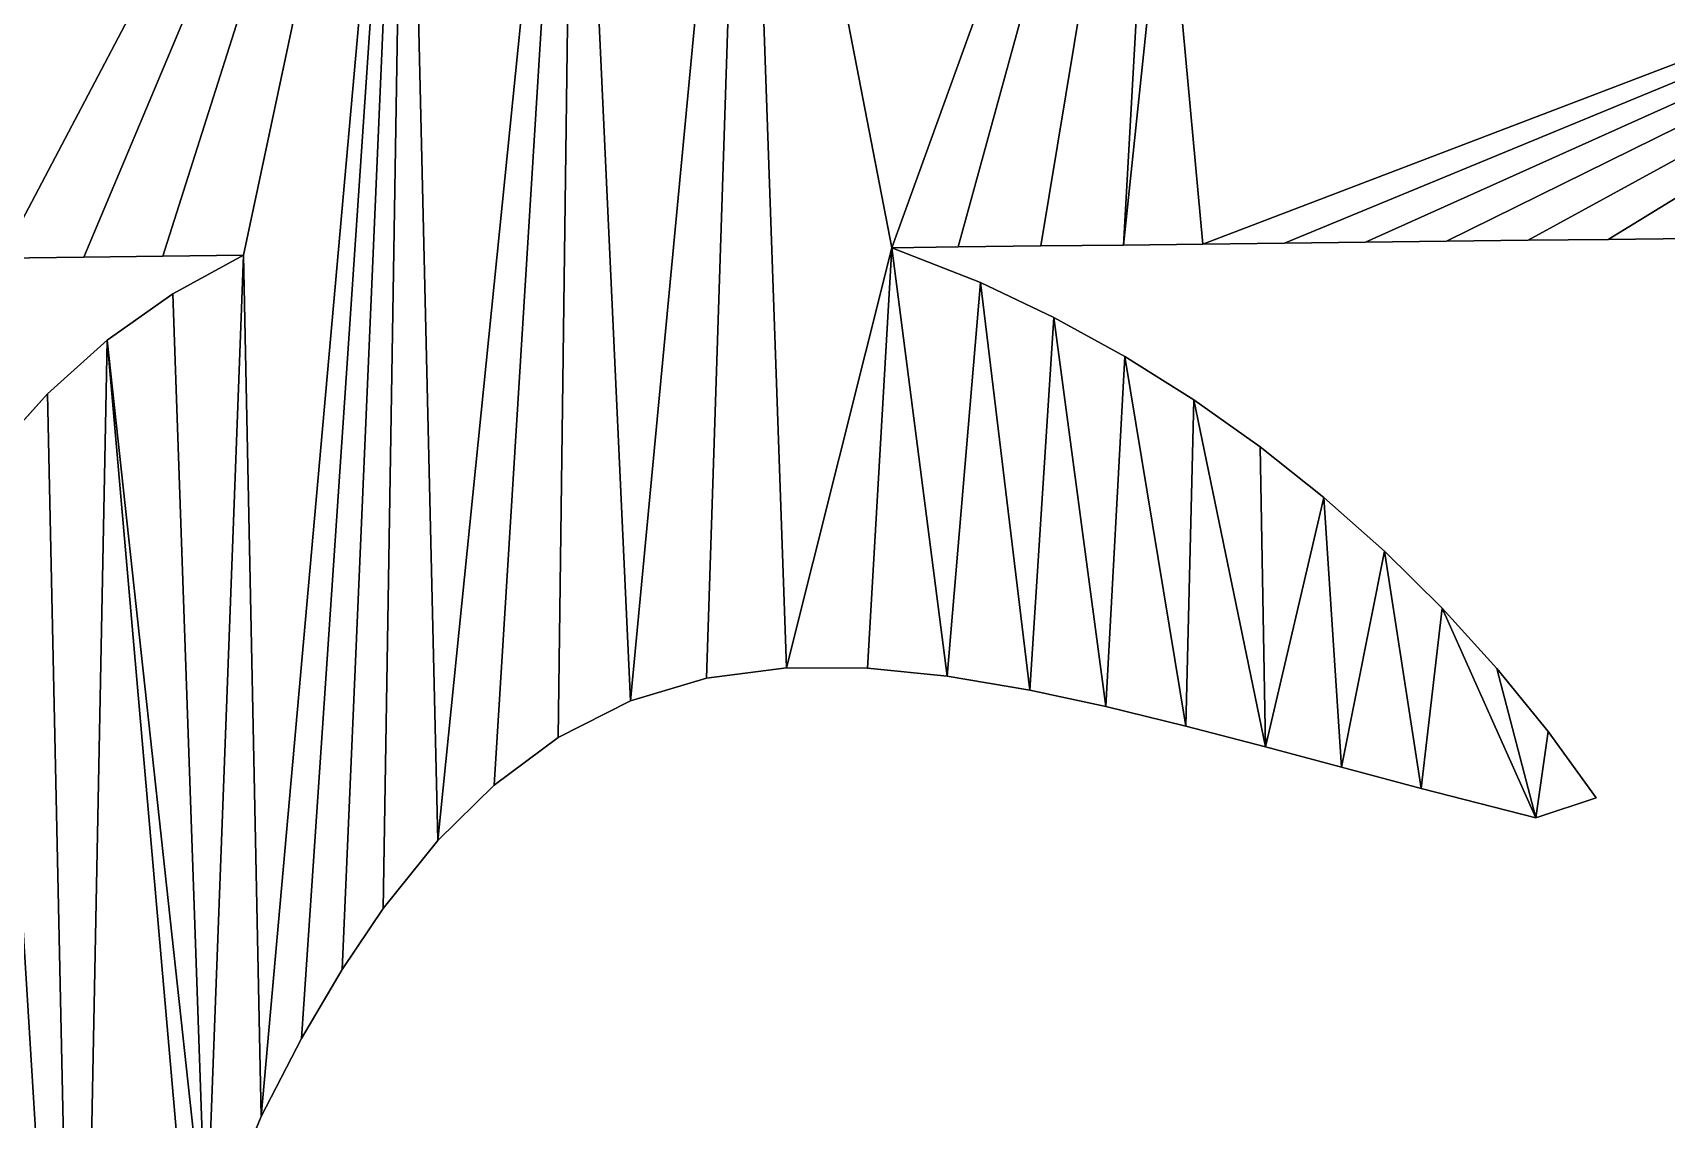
# Model space of a CAD drawing. Extents: x 9 to 1212, y 18 to 833.
# Drawn here: x 119.7 to 189.2, y 710.7 to 756.9 of the extents above; entities that cross this region are included whole.
import ezdxf

# ---------------------------------------------------------------- set-up
doc = ezdxf.new("R2010")
doc.units = 0
doc.header["$MEASUREMENT"] = 0
doc.layers.get('0').update_dxf_attribs({"linetype": 'CONTINUOUS'})

# ---------------------------------------------------------------- blocks, each defined once
blk = doc.blocks.new('GRUPO_1')
for p, q in [((150.49855, 307.4685), (147.68275, 307.43574)), ((150.49855, 307.4685, 15), (147.68275, 307.43574, 15)), ((147.68275, 307.43574), (151.45046, 305.95103)), ((147.68275, 307.43574, 15), (151.45046, 305.95103, 15)), ((147.68275, 307.43574), (147.68275, 307.43574, 15)), ((154.02404, 307.50923), (150.49855, 307.4685)), ((154.02404, 307.50923, 15), (150.49855, 307.4685, 15)), ((150.49855, 307.4685), (150.49855, 307.4685, 15)), ((157.53301, 307.54978), (154.02404, 307.50923)), ((157.53301, 307.54978, 15), (154.02404, 307.50923, 15)), ((154.02404, 307.50923), (154.02404, 307.50923, 15)), ((160.91091, 307.58919), (157.53301, 307.54978)), ((160.91091, 307.58919, 15), (157.53301, 307.54978, 15)), ((157.53301, 307.54978), (157.53301, 307.54978, 15)), ((164.38684, 307.62997), (160.91091, 307.58919)), ((164.38684, 307.62997, 15), (160.91091, 307.58919, 15)), ((160.91091, 307.58919), (160.91091, 307.58919, 15)), ((167.8283, 307.67034), (164.38684, 307.62997)), ((167.8283, 307.67034, 15), (164.38684, 307.62997, 15)), ((164.38684, 307.62997), (164.38684, 307.62997, 15)), ((171.27979, 307.71086), (167.8283, 307.67034)), ((171.27979, 307.71086, 15), (167.8283, 307.67034, 15)), ((167.8283, 307.67034), (167.8283, 307.67034, 15)), ((174.74548, 307.75155), (171.27979, 307.71086)), ((174.74548, 307.75155, 15), (171.27979, 307.71086, 15)), ((171.27979, 307.71086), (171.27979, 307.71086, 15)), ((178.15336, 307.79157), (174.74548, 307.75155)), ((178.15336, 307.79157, 15), (174.74548, 307.75155, 15)), ((174.74548, 307.75155), (174.74548, 307.75155, 15)), ((181.66006, 307.83276), (178.15336, 307.79157)), ((181.66006, 307.83276, 15), (178.15336, 307.79157, 15)), ((178.15336, 307.79157), (178.15336, 307.79157, 15)), ((113.3081, 307.03493), (109.8385, 306.99442)), ((113.3081, 307.03493, 15), (109.8385, 306.99442, 15)), ((116.67558, 307.07398), (113.3081, 307.03493)), ((116.67558, 307.07398, 15), (113.3081, 307.03493, 15)), ((113.3081, 307.03493), (113.3081, 307.03493, 15)), ((120.10886, 307.11365), (116.67558, 307.07398)), ((120.10886, 307.11365, 15), (116.67558, 307.07398, 15)), ((116.67558, 307.07398), (116.67558, 307.07398, 15)), ((117.10297, 305.47979), (120.10886, 307.11365)), ((117.10297, 305.47979, 15), (120.10886, 307.11365, 15)), ((120.10886, 307.11365), (120.10886, 307.11365, 15)), ((151.45046, 305.95103), (154.57884, 304.46504)), ((151.45046, 305.95103, 15), (154.57884, 304.46504, 15)), ((151.45046, 305.95103), (151.45046, 305.95103, 15)), ((114.31119, 303.50292), (117.10297, 305.47979)), ((114.31119, 303.50292, 15), (117.10297, 305.47979, 15)), ((117.10297, 305.47979), (117.10297, 305.47979, 15)), ((154.57884, 304.46504), (157.59977, 302.80172)), ((154.57884, 304.46504, 15), (157.59977, 302.80172, 15)), ((154.57884, 304.46504), (154.57884, 304.46504, 15)), ((111.76298, 301.21901), (114.31119, 303.50292)), ((111.76298, 301.21901, 15), (114.31119, 303.50292, 15)), ((114.31119, 303.50292), (114.31119, 303.50292, 15)), ((157.59977, 302.80172), (160.52515, 300.96495)), ((157.59977, 302.80172, 15), (160.52515, 300.96495, 15)), ((157.59977, 302.80172), (157.59977, 302.80172, 15)), ((109.47389, 298.67111), (111.76298, 301.21901)), ((109.47389, 298.67111, 15), (111.76298, 301.21901, 15)), ((111.76298, 301.21901), (111.76298, 301.21901, 15)), ((160.52515, 300.96495), (163.34848, 298.96472)), ((160.52515, 300.96495, 15), (163.34848, 298.96472, 15)), ((160.52515, 300.96495), (160.52515, 300.96495, 15)), ((163.34848, 298.96472), (166.05225, 296.81838)), ((163.34848, 298.96472, 15), (166.05225, 296.81838, 15)), ((163.34848, 298.96472), (163.34848, 298.96472, 15)), ((166.05225, 296.81838), (168.63844, 294.52734)), ((166.05225, 296.81838, 15), (168.63844, 294.52734, 15)), ((166.05225, 296.81838), (166.05225, 296.81838, 15)), ((168.63844, 294.52734), (171.09853, 292.09877)), ((168.63844, 294.52734, 15), (171.09853, 292.09877, 15)), ((168.63844, 294.52734), (168.63844, 294.52734, 15)), ((171.09853, 292.09877), (173.42089, 289.54207)), ((171.09853, 292.09877, 15), (173.42089, 289.54207, 15)), ((171.09853, 292.09877), (171.09853, 292.09877, 15)), ((139.79636, 289.12834), (136.56547, 288.15972)), ((139.79636, 289.12834, 15), (136.56547, 288.15972, 15)), ((143.20841, 289.56953), (139.79636, 289.12834)), ((143.20841, 289.56953, 15), (139.79636, 289.12834, 15)), ((139.79636, 289.12834), (139.79636, 289.12834, 15)), ((146.6513, 289.55744), (143.20841, 289.56953)), ((146.6513, 289.55744, 15), (143.20841, 289.56953, 15)), ((143.20841, 289.56953), (143.20841, 289.56953, 15)), ((150.03093, 289.2186), (146.6513, 289.55744)), ((150.03093, 289.2186, 15), (146.6513, 289.55744, 15)), ((146.6513, 289.55744), (146.6513, 289.55744, 15)), ((153.55699, 288.62111), (150.03093, 289.2186)), ((153.55699, 288.62111, 15), (150.03093, 289.2186, 15)), ((150.03093, 289.2186), (150.03093, 289.2186, 15)), ((173.42089, 289.54207), (175.59922, 286.85953)), ((173.42089, 289.54207, 15), (175.59922, 286.85953, 15)), ((173.42089, 289.54207), (173.42089, 289.54207, 15)), ((156.79253, 287.92349), (153.55699, 288.62111)), ((156.79253, 287.92349, 15), (153.55699, 288.62111, 15)), ((153.55699, 288.62111), (153.55699, 288.62111, 15)), ((136.56547, 288.15972), (133.48968, 286.60031)), ((136.56547, 288.15972, 15), (133.48968, 286.60031, 15)), ((136.56547, 288.15972), (136.56547, 288.15972, 15)), ((160.19104, 287.09282), (156.79253, 287.92349)), ((160.19104, 287.09282, 15), (156.79253, 287.92349, 15)), ((156.79253, 287.92349), (156.79253, 287.92349, 15)), ((163.57229, 286.21012), (160.19104, 287.09282)), ((163.57229, 286.21012, 15), (160.19104, 287.09282, 15)), ((160.19104, 287.09282), (160.19104, 287.09282, 15)), ((133.48968, 286.60031), (130.76628, 284.58167)), ((133.48968, 286.60031, 15), (130.76628, 284.58167, 15)), ((133.48968, 286.60031), (133.48968, 286.60031, 15)), ((175.59922, 286.85953), (177.63625, 284.03654)), ((175.59922, 286.85953, 15), (177.63625, 284.03654, 15)), ((175.59922, 286.85953), (175.59922, 286.85953, 15)), ((166.81383, 285.34259), (163.57229, 286.21012)), ((166.81383, 285.34259, 15), (163.57229, 286.21012, 15)), ((163.57229, 286.21012), (163.57229, 286.21012, 15)), ((170.20062, 284.43904), (166.81383, 285.34259)), ((170.20062, 284.43904, 15), (166.81383, 285.34259, 15)), ((166.81383, 285.34259), (166.81383, 285.34259, 15)), ((130.76628, 284.58167), (128.3728, 282.22385)), ((130.76628, 284.58167, 15), (128.3728, 282.22385, 15)), ((130.76628, 284.58167), (130.76628, 284.58167, 15)), ((175.07672, 283.18191), (170.20062, 284.43904)), ((175.07672, 283.18191, 15), (170.20062, 284.43904, 15)), ((170.20062, 284.43904), (170.20062, 284.43904, 15)), ((177.63625, 284.03654), (175.07672, 283.18191)), ((177.63625, 284.03654, 15), (175.07672, 283.18191, 15)), ((177.63625, 284.03654), (177.63625, 284.03654, 15)), ((175.07672, 283.18191), (175.07672, 283.18191, 15)), ((128.3728, 282.22385), (126.04, 279.32753)), ((128.3728, 282.22385, 15), (126.04, 279.32753, 15)), ((128.3728, 282.22385), (128.3728, 282.22385, 15)), ((126.04, 279.32753), (124.29634, 276.73875)), ((126.04, 279.32753, 15), (124.29634, 276.73875, 15)), ((126.04, 279.32753), (126.04, 279.32753, 15)), ((124.29634, 276.73875), (122.57257, 273.79774)), ((124.29634, 276.73875, 15), (122.57257, 273.79774, 15)), ((124.29634, 276.73875), (124.29634, 276.73875, 15)), ((122.57257, 273.79774), (120.86276, 270.48745)), ((122.57257, 273.79774, 15), (120.86276, 270.48745, 15)), ((122.57257, 273.79774), (122.57257, 273.79774, 15)), ((120.86276, 270.48745), (118.51414, 264.8353)), ((120.86276, 270.48745, 15), (118.51414, 264.8353, 15)), ((120.86276, 270.48745), (120.86276, 270.48745, 15))]:
    blk.add_line(p, q)
mesh = blk.add_polyface()
corners = [(106.31219, 241.17335), (103.14784, 287.50565), (104.16849, 289.9333), (105.68785, 292.98502), (107.44811, 295.90621), (113.07248, 240.4403), (109.47389, 298.67111), (111.76298, 301.21901), (114.31119, 303.50292), (118.51414, 264.8353), (117.10297, 305.47979), (96.16109, 306.83491), (109.3535, 324.66067), (99.54856, 306.87439), (103.02067, 306.91487), (106.34258, 306.95361), (109.8385, 306.99442), (109.35361, 339.63465), (127.02136, 339.63465), (113.3081, 307.03493), (116.67558, 307.07398), (120.10886, 307.11365), (120.86276, 270.48745), (122.57257, 273.79774), (124.29634, 276.73875), (126.04, 279.32753), (128.3728, 282.22385), (134.17838, 339.63465), (130.76628, 284.58167), (133.48968, 286.60031), (136.56547, 288.15972), (141.44942, 339.63465), (139.79636, 289.12834), (143.20841, 289.56953), (147.68275, 307.43574), (159.33686, 339.63465), (146.6513, 289.55744), (150.49855, 307.4685), (154.02404, 307.50923), (157.53301, 307.54978), (150.03093, 289.2186), (151.45046, 305.95103), (153.55699, 288.62111), (154.57884, 304.46504), (156.79253, 287.92349), (157.59977, 302.80172), (160.19104, 287.09282)]
mesh.append_faces([[corners[k] for k in face] for face in [(11, 12, 13), (13, 12, 14), (14, 12, 15), (15, 12, 16), (16, 18, 19), (19, 18, 20), (20, 18, 21), (22, 18, 23), (23, 18, 24), (24, 18, 25), (25, 18, 26), (26, 27, 28), (28, 27, 29), (29, 27, 30), (30, 31, 32), (32, 31, 33), (33, 34, 36), (34, 35, 37), (37, 35, 38), (38, 35, 39), (40, 41, 42), (42, 43, 44), (44, 45, 46), (21, 9, 10), (9, 21, 22)]], dxfattribs={"vtx0": -1, "vtx1": -1})
mesh.append_faces([[corners[k] for k in face] for face in [(21, 18, 22), (33, 31, 34)]], dxfattribs={"vtx0": -1, "vtx1": -1, "vtx2": -1})
mesh.append_faces([[corners[k] for k in face] for face in [(0, 1, 2), (0, 2, 3), (0, 3, 4), (5, 4, 6), (5, 6, 7), (5, 7, 8), (9, 8, 10), (16, 12, 17), (16, 17, 18), (26, 18, 27), (30, 27, 31), (34, 31, 35), (34, 40, 36), (40, 34, 41), (42, 41, 43), (44, 43, 45)]], dxfattribs={"vtx0": -1, "vtx2": -1})
mesh = blk.add_polyface()
corners = [(104.16849, 289.9333, 15), (106.31219, 241.17335, 15), (105.68785, 292.98502, 15), (107.44811, 295.90621, 15), (113.07248, 240.4403, 15), (109.47389, 298.67111, 15), (111.76298, 301.21901, 15), (114.31119, 303.50292, 15), (118.51414, 264.8353, 15), (117.10297, 305.47979, 15), (120.10886, 307.11365, 15), (120.86276, 270.48745, 15), (150.03093, 289.2186, 15), (147.68275, 307.43574, 15), (146.6513, 289.55744, 15), (151.45046, 305.95103, 15), (153.55699, 288.62111, 15), (154.57884, 304.46504, 15), (156.79253, 287.92349, 15), (157.59977, 302.80172, 15), (160.19104, 287.09282, 15), (109.3535, 324.66067, 15), (96.16109, 306.83491, 15), (99.54856, 306.87439, 15), (103.02067, 306.91487, 15), (106.34258, 306.95361, 15), (109.8385, 306.99442, 15), (109.35361, 339.63465, 15), (127.02136, 339.63465, 15), (113.3081, 307.03493, 15), (116.67558, 307.07398, 15), (122.57257, 273.79774, 15), (124.29634, 276.73875, 15), (126.04, 279.32753, 15), (128.3728, 282.22385, 15), (134.17838, 339.63465, 15), (130.76628, 284.58167, 15), (133.48968, 286.60031, 15), (136.56547, 288.15972, 15), (141.44942, 339.63465, 15), (139.79636, 289.12834, 15), (143.20841, 289.56953, 15), (159.33686, 339.63465, 15), (150.49855, 307.4685, 15), (154.02404, 307.50923, 15), (157.53301, 307.54978, 15), (159.33686, 324.70279, 15)]
mesh.append_faces([[corners[k] for k in face] for face in [(0, 1, 2), (2, 1, 3), (3, 4, 5), (5, 4, 6), (6, 4, 7), (7, 8, 9), (12, 13, 14), (13, 12, 15), (15, 16, 17), (17, 18, 19), (21, 26, 27), (27, 26, 28), (28, 34, 35), (35, 38, 39), (39, 13, 42), (42, 45, 46)]], dxfattribs={"vtx0": -1, "vtx1": -1})
mesh.append_faces([[corners[k] for k in face] for face in [(28, 10, 11), (39, 41, 13)]], dxfattribs={"vtx0": -1, "vtx1": -1, "vtx2": -1})
mesh.append_faces([[corners[k] for k in face] for face in [(8, 10, 9), (10, 8, 11), (15, 12, 16), (17, 16, 18), (19, 18, 20), (21, 22, 23), (21, 23, 24), (21, 24, 25), (21, 25, 26), (28, 26, 29), (28, 29, 30), (28, 30, 10), (28, 11, 31), (28, 31, 32), (28, 32, 33), (28, 33, 34), (35, 34, 36), (35, 36, 37), (35, 37, 38), (39, 38, 40), (39, 40, 41), (13, 41, 14), (42, 13, 43), (42, 43, 44), (42, 44, 45)]], dxfattribs={"vtx0": -1, "vtx2": -1})
mesh = blk.add_polyface()
corners = [(157.53301, 307.54978), (159.33686, 339.63465), (159.33686, 324.70279), (160.91091, 307.58919), (205.80686, 324.74194), (164.38684, 307.62997), (167.8283, 307.67034), (171.27979, 307.71086), (174.74548, 307.75155), (178.15336, 307.79157), (181.66006, 307.83276), (185.17011, 307.87399), (188.54158, 307.91303), (192.04691, 307.95362), (195.44476, 307.99321), (198.92961, 308.03419), (202.37136, 308.07465), (204.793, 295.43768), (207.52103, 293.37191), (205.80686, 325.10449), (191.59037, 299.85903), (191.29505, 295.95656), (189.41774, 296.89143), (194.69063, 296.22957), (193.82854, 302.45833), (196.35671, 304.82753), (198.11077, 296.48265), (199.18528, 306.76632), (201.5448, 296.42347), (160.19104, 287.09282), (157.59977, 302.80172), (160.52515, 300.96495), (163.57229, 286.21012), (163.34848, 298.96472), (166.05225, 296.81838), (166.81383, 285.34259), (168.63844, 294.52734), (170.20062, 284.43904), (171.09853, 292.09877), (175.07672, 283.18191), (173.42089, 289.54207), (175.59922, 286.85953), (177.63625, 284.03654), (221.85886, 308.15459), (209.81751, 290.77482), (211.82818, 288.07067), (214.32224, 285.37419)]
mesh.append_faces([[corners[k] for k in face] for face in [(20, 21, 22), (39, 41, 42)]], dxfattribs={"vtx0": -1})
mesh.append_faces([[corners[k] for k in face] for face in [(0, 2, 3), (3, 4, 5), (5, 4, 6), (6, 4, 7), (7, 4, 8), (8, 4, 9), (9, 4, 10), (10, 4, 11), (11, 4, 12), (12, 4, 13), (13, 4, 14), (14, 4, 15), (15, 4, 16), (17, 4, 18), (21, 20, 23), (23, 25, 26), (26, 27, 28), (28, 16, 17), (29, 31, 32), (32, 34, 35), (35, 36, 37), (37, 38, 39), (18, 43, 44), (44, 43, 45), (45, 43, 46)]], dxfattribs={"vtx0": -1, "vtx1": -1})
mesh.append_faces([[corners[k] for k in face] for face in [(16, 4, 17), (19, 43, 18)]], dxfattribs={"vtx0": -1, "vtx1": -1, "vtx2": -1})
mesh.append_faces([[corners[k] for k in face] for face in [(0, 1, 2), (3, 2, 4), (18, 4, 19), (23, 20, 24), (23, 24, 25), (26, 25, 27), (28, 27, 16), (29, 30, 31), (32, 31, 33), (32, 33, 34), (35, 34, 36), (37, 36, 38), (39, 38, 40), (39, 40, 41)]], dxfattribs={"vtx0": -1, "vtx2": -1})
mesh = blk.add_polyface()
corners = [(157.59977, 302.80172, 15), (160.19104, 287.09282, 15), (160.52515, 300.96495, 15), (163.57229, 286.21012, 15), (163.34848, 298.96472, 15), (166.05225, 296.81838, 15), (166.81383, 285.34259, 15), (168.63844, 294.52734, 15), (170.20062, 284.43904, 15), (171.09853, 292.09877, 15), (175.07672, 283.18191, 15), (173.42089, 289.54207, 15), (175.59922, 286.85953, 15), (177.63625, 284.03654, 15), (205.80686, 325.10449, 15), (205.80686, 339.61139, 15), (205.80686, 332.19416, 15), (221.85886, 308.15459, 15), (207.52103, 293.37191, 15), (209.81751, 290.77482, 15), (211.82818, 288.07067, 15), (214.32224, 285.37419, 15), (191.29505, 295.95656, 15), (191.59037, 299.85903, 15), (189.41774, 296.89143, 15), (194.69063, 296.22957, 15), (193.82854, 302.45833, 15), (196.35671, 304.82753, 15), (198.11077, 296.48265, 15), (199.18528, 306.76632, 15), (201.5448, 296.42347, 15), (202.37136, 308.07465, 15), (204.793, 295.43768, 15), (160.91091, 307.58919, 15), (159.33686, 324.70279, 15), (157.53301, 307.54978, 15), (205.80686, 324.74194, 15), (164.38684, 307.62997, 15), (167.8283, 307.67034, 15), (171.27979, 307.71086, 15), (174.74548, 307.75155, 15), (178.15336, 307.79157, 15), (181.66006, 307.83276, 15), (185.17011, 307.87399, 15), (188.54158, 307.91303, 15), (192.04691, 307.95362, 15), (195.44476, 307.99321, 15), (198.92961, 308.03419, 15)]
mesh.append_faces([[corners[k] for k in face] for face in [(12, 10, 13), (14, 15, 16), (22, 23, 24)]], dxfattribs={"vtx0": -1})
mesh.append_faces([[corners[k] for k in face] for face in [(0, 1, 2), (2, 3, 4), (4, 3, 5), (5, 6, 7), (7, 8, 9), (9, 10, 11), (11, 10, 12), (23, 25, 26), (26, 25, 27), (27, 28, 29), (29, 30, 31), (33, 34, 35), (34, 33, 36), (36, 18, 14)]], dxfattribs={"vtx0": -1, "vtx1": -1})
mesh.append_faces([[corners[k] for k in face] for face in [(17, 14, 18), (36, 31, 32)]], dxfattribs={"vtx0": -1, "vtx1": -1, "vtx2": -1})
mesh.append_faces([[corners[k] for k in face] for face in [(2, 1, 3), (5, 3, 6), (7, 6, 8), (9, 8, 10), (17, 18, 19), (17, 19, 20), (17, 20, 21), (23, 22, 25), (27, 25, 28), (29, 28, 30), (31, 30, 32), (36, 33, 37), (36, 37, 38), (36, 38, 39), (36, 39, 40), (36, 40, 41), (36, 41, 42), (36, 42, 43), (36, 43, 44), (36, 44, 45), (36, 45, 46), (36, 46, 47), (36, 47, 31), (36, 32, 18)]], dxfattribs={"vtx0": -1, "vtx2": -1})
mesh = blk.add_polyface()
corners = [(150.49855, 307.4685, 15), (147.68275, 307.43574), (150.49855, 307.4685), (147.68275, 307.43574, 15)]
mesh.append_faces([[corners[k] for k in face] for face in [(0, 1, 2), (1, 0, 3)]], dxfattribs={"vtx0": -1})
mesh = blk.add_polyface()
corners = [(147.68275, 307.43574, 15), (151.45046, 305.95103), (147.68275, 307.43574), (151.45046, 305.95103, 15)]
mesh.append_faces([[corners[k] for k in face] for face in [(0, 1, 2), (1, 0, 3)]], dxfattribs={"vtx0": -1})
mesh = blk.add_polyface()
corners = [(154.02404, 307.50923, 15), (150.49855, 307.4685), (154.02404, 307.50923), (150.49855, 307.4685, 15)]
mesh.append_faces([[corners[k] for k in face] for face in [(0, 1, 2), (1, 0, 3)]], dxfattribs={"vtx0": -1})
mesh = blk.add_polyface()
corners = [(157.53301, 307.54978, 15), (154.02404, 307.50923), (157.53301, 307.54978), (154.02404, 307.50923, 15)]
mesh.append_faces([[corners[k] for k in face] for face in [(0, 1, 2), (1, 0, 3)]], dxfattribs={"vtx0": -1})
mesh = blk.add_polyface()
corners = [(160.91091, 307.58919, 15), (157.53301, 307.54978), (160.91091, 307.58919), (157.53301, 307.54978, 15)]
mesh.append_faces([[corners[k] for k in face] for face in [(0, 1, 2), (1, 0, 3)]], dxfattribs={"vtx0": -1})
mesh = blk.add_polyface()
corners = [(164.38684, 307.62997, 15), (160.91091, 307.58919), (164.38684, 307.62997), (160.91091, 307.58919, 15)]
mesh.append_faces([[corners[k] for k in face] for face in [(0, 1, 2), (1, 0, 3)]], dxfattribs={"vtx0": -1})
mesh = blk.add_polyface()
corners = [(167.8283, 307.67034, 15), (164.38684, 307.62997), (167.8283, 307.67034), (164.38684, 307.62997, 15)]
mesh.append_faces([[corners[k] for k in face] for face in [(0, 1, 2), (1, 0, 3)]], dxfattribs={"vtx0": -1})
mesh = blk.add_polyface()
corners = [(171.27979, 307.71086, 15), (167.8283, 307.67034), (171.27979, 307.71086), (167.8283, 307.67034, 15)]
mesh.append_faces([[corners[k] for k in face] for face in [(0, 1, 2), (1, 0, 3)]], dxfattribs={"vtx0": -1})
mesh = blk.add_polyface()
corners = [(174.74548, 307.75155, 15), (171.27979, 307.71086), (174.74548, 307.75155), (171.27979, 307.71086, 15)]
mesh.append_faces([[corners[k] for k in face] for face in [(0, 1, 2), (1, 0, 3)]], dxfattribs={"vtx0": -1})
mesh = blk.add_polyface()
corners = [(178.15336, 307.79157, 15), (174.74548, 307.75155), (178.15336, 307.79157), (174.74548, 307.75155, 15)]
mesh.append_faces([[corners[k] for k in face] for face in [(0, 1, 2), (1, 0, 3)]], dxfattribs={"vtx0": -1})
mesh = blk.add_polyface()
corners = [(181.66006, 307.83276, 15), (178.15336, 307.79157), (181.66006, 307.83276), (178.15336, 307.79157, 15)]
mesh.append_faces([[corners[k] for k in face] for face in [(0, 1, 2), (1, 0, 3)]], dxfattribs={"vtx0": -1})
mesh = blk.add_polyface()
corners = [(113.3081, 307.03493, 15), (109.8385, 306.99442), (113.3081, 307.03493), (109.8385, 306.99442, 15)]
mesh.append_faces([[corners[k] for k in face] for face in [(0, 1, 2), (1, 0, 3)]], dxfattribs={"vtx0": -1})
mesh = blk.add_polyface()
corners = [(116.67558, 307.07398, 15), (113.3081, 307.03493), (116.67558, 307.07398), (113.3081, 307.03493, 15)]
mesh.append_faces([[corners[k] for k in face] for face in [(0, 1, 2), (1, 0, 3)]], dxfattribs={"vtx0": -1})
mesh = blk.add_polyface()
corners = [(120.10886, 307.11365, 15), (116.67558, 307.07398), (120.10886, 307.11365), (116.67558, 307.07398, 15)]
mesh.append_faces([[corners[k] for k in face] for face in [(0, 1, 2), (1, 0, 3)]], dxfattribs={"vtx0": -1})
mesh = blk.add_polyface()
corners = [(117.10297, 305.47979, 15), (120.10886, 307.11365), (117.10297, 305.47979), (120.10886, 307.11365, 15)]
mesh.append_faces([[corners[k] for k in face] for face in [(0, 1, 2), (1, 0, 3)]], dxfattribs={"vtx0": -1})
mesh = blk.add_polyface()
corners = [(151.45046, 305.95103, 15), (154.57884, 304.46504), (151.45046, 305.95103), (154.57884, 304.46504, 15)]
mesh.append_faces([[corners[k] for k in face] for face in [(0, 1, 2), (1, 0, 3)]], dxfattribs={"vtx0": -1})
mesh = blk.add_polyface()
corners = [(114.31119, 303.50292, 15), (117.10297, 305.47979), (114.31119, 303.50292), (117.10297, 305.47979, 15)]
mesh.append_faces([[corners[k] for k in face] for face in [(0, 1, 2), (1, 0, 3)]], dxfattribs={"vtx0": -1})
mesh = blk.add_polyface()
corners = [(154.57884, 304.46504, 15), (157.59977, 302.80172), (154.57884, 304.46504), (157.59977, 302.80172, 15)]
mesh.append_faces([[corners[k] for k in face] for face in [(0, 1, 2), (1, 0, 3)]], dxfattribs={"vtx0": -1})
mesh = blk.add_polyface()
corners = [(99.44923, 241.43984), (99.50739, 275.80062), (106.31219, 241.17335), (100.86379, 279.68608), (102.41903, 285.5233), (103.14784, 287.50565), (107.44811, 295.90621), (113.07248, 240.4403), (114.31119, 303.50292), (119.92907, 239.12213), (118.51414, 264.8353), (120.91021, 265.24188), (126.45648, 237.22336), (124.64069, 264.74733), (127.76528, 264.02794), (132.8869, 234.63014), (131.29918, 263.05093), (134.52421, 262.06341), (138.95876, 231.43635), (137.82923, 260.98541), (141.19342, 259.83715), (144.75221, 227.67181), (144.43889, 258.69204), (147.70323, 257.5114), (150.21327, 223.50312), (150.99166, 256.2992), (155.50919, 218.97382), (154.28217, 255.06887), (157.46403, 253.86769), (160.54398, 214.35761), (160.81186, 252.5976), (165.61259, 209.56381), (164.05891, 251.36725), (167.30167, 250.15257), (170.58028, 204.86996), (170.59167, 248.96475), (176.27, 199.64758), (172.37825, 250.27869), (171.92754, 261.04823), (171.74418, 254.32496), (171.47361, 257.7242), (173.65264, 263.95509), (98.05806, 212.71085), (103.84533, 222.36354), (104.92375, 213.52741), (110.68668, 220.97549), (111.58886, 215.42039), (117.73115, 220.27934), (119.17405, 218.76816), (124.27098, 221.48134)]
mesh.append_faces([[corners[k] for k in face] for face in [(38, 39, 40), (48, 47, 49)]], dxfattribs={"vtx0": -1})
mesh.append_faces([[corners[k] for k in face] for face in [(0, 1, 2), (2, 6, 7), (7, 8, 9), (9, 11, 12), (12, 14, 15), (15, 17, 18), (18, 20, 21), (21, 23, 24), (24, 25, 26), (26, 28, 29), (29, 30, 31), (31, 33, 34), (34, 35, 36), (39, 38, 37), (42, 43, 44), (44, 45, 46), (46, 47, 48)]], dxfattribs={"vtx0": -1, "vtx1": -1})
mesh.append_faces([[corners[k] for k in face] for face in [(9, 8, 10)]], dxfattribs={"vtx0": -1, "vtx1": -1, "vtx2": -1})
mesh.append_faces([[corners[k] for k in face] for face in [(2, 1, 3), (2, 3, 4), (2, 4, 5), (9, 10, 11), (12, 11, 13), (12, 13, 14), (15, 14, 16), (15, 16, 17), (18, 17, 19), (18, 19, 20), (21, 20, 22), (21, 22, 23), (24, 23, 25), (26, 25, 27), (26, 27, 28), (29, 28, 30), (31, 30, 32), (31, 32, 33), (34, 33, 35), (36, 35, 37), (37, 38, 41), (44, 43, 45), (46, 45, 47)]], dxfattribs={"vtx0": -1, "vtx2": -1})
mesh = blk.add_polyface()
corners = [(99.50739, 275.80062, 15), (99.44923, 241.43984, 15), (106.31219, 241.17335, 15), (100.86379, 279.68608, 15), (102.41903, 285.5233, 15), (103.14784, 287.50565, 15), (104.16849, 289.9333, 15), (107.44811, 295.90621, 15), (113.07248, 240.4403, 15), (114.31119, 303.50292, 15), (119.92907, 239.12213, 15), (118.51414, 264.8353, 15), (120.91021, 265.24188, 15), (126.45648, 237.22336, 15), (124.64069, 264.74733, 15), (127.76528, 264.02794, 15), (132.8869, 234.63014, 15), (131.29918, 263.05093, 15), (134.52421, 262.06341, 15), (138.95876, 231.43635, 15), (137.82923, 260.98541, 15), (141.19342, 259.83715, 15), (144.75221, 227.67181, 15), (144.43889, 258.69204, 15), (147.70323, 257.5114, 15), (150.21327, 223.50312, 15), (150.99166, 256.2992, 15), (155.50919, 218.97382, 15), (154.28217, 255.06887, 15), (157.46403, 253.86769, 15), (160.54398, 214.35761, 15), (160.81186, 252.5976, 15), (165.61259, 209.56381, 15), (164.05891, 251.36725, 15), (167.30167, 250.15257, 15), (170.58028, 204.86996, 15), (170.59167, 248.96475, 15), (176.27, 199.64758, 15), (171.74418, 254.32496, 15), (171.92754, 261.04823, 15), (171.47361, 257.7242, 15), (172.37825, 250.27869, 15), (173.65264, 263.95509, 15), (103.84533, 222.36354, 15), (98.05806, 212.71085, 15), (104.92375, 213.52741, 15), (110.68668, 220.97549, 15), (111.58886, 215.42039, 15), (117.73115, 220.27934, 15), (119.17405, 218.76816, 15), (124.27098, 221.48134, 15)]
mesh.append_faces([[corners[k] for k in face] for face in [(38, 39, 40), (48, 49, 50)]], dxfattribs={"vtx0": -1})
mesh.append_faces([[corners[k] for k in face] for face in [(0, 2, 3), (3, 2, 4), (4, 2, 5), (5, 2, 6), (11, 10, 12), (12, 13, 14), (14, 13, 15), (15, 16, 17), (17, 16, 18), (18, 19, 20), (20, 19, 21), (21, 22, 23), (23, 22, 24), (24, 25, 26), (26, 27, 28), (28, 27, 29), (29, 30, 31), (31, 32, 33), (33, 32, 34), (34, 35, 36), (39, 41, 42), (43, 45, 46), (46, 47, 48)]], dxfattribs={"vtx0": -1, "vtx1": -1})
mesh.append_faces([[corners[k] for k in face] for face in [(9, 10, 11)]], dxfattribs={"vtx0": -1, "vtx1": -1, "vtx2": -1})
mesh.append_faces([[corners[k] for k in face] for face in [(0, 1, 2), (7, 2, 8), (9, 8, 10), (12, 10, 13), (15, 13, 16), (18, 16, 19), (21, 19, 22), (24, 22, 25), (26, 25, 27), (29, 27, 30), (31, 30, 32), (34, 32, 35), (36, 35, 37), (39, 38, 41), (43, 44, 45), (46, 45, 47), (48, 47, 49)]], dxfattribs={"vtx0": -1, "vtx2": -1})
mesh = blk.add_polyface()
corners = [(111.76298, 301.21901, 15), (114.31119, 303.50292), (111.76298, 301.21901), (114.31119, 303.50292, 15)]
mesh.append_faces([[corners[k] for k in face] for face in [(0, 1, 2), (1, 0, 3)]], dxfattribs={"vtx0": -1})
mesh = blk.add_polyface()
corners = [(157.59977, 302.80172, 15), (160.52515, 300.96495), (157.59977, 302.80172), (160.52515, 300.96495, 15)]
mesh.append_faces([[corners[k] for k in face] for face in [(0, 1, 2), (1, 0, 3)]], dxfattribs={"vtx0": -1})
mesh = blk.add_polyface()
corners = [(111.76298, 301.21901, 15), (109.47389, 298.67111), (109.47389, 298.67111, 15), (111.76298, 301.21901)]
mesh.append_faces([[corners[k] for k in face] for face in [(0, 1, 2), (1, 0, 3)]], dxfattribs={"vtx0": -1})
mesh = blk.add_polyface()
corners = [(160.52515, 300.96495, 15), (163.34848, 298.96472), (160.52515, 300.96495), (163.34848, 298.96472, 15)]
mesh.append_faces([[corners[k] for k in face] for face in [(0, 1, 2), (1, 0, 3)]], dxfattribs={"vtx0": -1})
mesh = blk.add_polyface()
corners = [(163.34848, 298.96472, 15), (166.05225, 296.81838), (163.34848, 298.96472), (166.05225, 296.81838, 15)]
mesh.append_faces([[corners[k] for k in face] for face in [(0, 1, 2), (1, 0, 3)]], dxfattribs={"vtx0": -1})
mesh = blk.add_polyface()
corners = [(166.05225, 296.81838, 15), (168.63844, 294.52734), (166.05225, 296.81838), (168.63844, 294.52734, 15)]
mesh.append_faces([[corners[k] for k in face] for face in [(0, 1, 2), (1, 0, 3)]], dxfattribs={"vtx0": -1})
mesh = blk.add_polyface()
corners = [(168.63844, 294.52734, 15), (171.09853, 292.09877), (168.63844, 294.52734), (171.09853, 292.09877, 15)]
mesh.append_faces([[corners[k] for k in face] for face in [(0, 1, 2), (1, 0, 3)]], dxfattribs={"vtx0": -1})
mesh = blk.add_polyface()
corners = [(171.09853, 292.09877), (173.42089, 289.54207, 15), (173.42089, 289.54207), (171.09853, 292.09877, 15)]
mesh.append_faces([[corners[k] for k in face] for face in [(0, 1, 2), (1, 0, 3)]], dxfattribs={"vtx0": -1})
mesh = blk.add_polyface()
corners = [(139.79636, 289.12834, 15), (136.56547, 288.15972), (139.79636, 289.12834), (136.56547, 288.15972, 15)]
mesh.append_faces([[corners[k] for k in face] for face in [(0, 1, 2), (1, 0, 3)]], dxfattribs={"vtx0": -1})
mesh = blk.add_polyface()
corners = [(143.20841, 289.56953, 15), (139.79636, 289.12834), (143.20841, 289.56953), (139.79636, 289.12834, 15)]
mesh.append_faces([[corners[k] for k in face] for face in [(0, 1, 2), (1, 0, 3)]], dxfattribs={"vtx0": -1})
mesh = blk.add_polyface()
corners = [(146.6513, 289.55744, 15), (143.20841, 289.56953), (146.6513, 289.55744), (143.20841, 289.56953, 15)]
mesh.append_faces([[corners[k] for k in face] for face in [(0, 1, 2), (1, 0, 3)]], dxfattribs={"vtx0": -1})
mesh = blk.add_polyface()
corners = [(150.03093, 289.2186, 15), (146.6513, 289.55744), (150.03093, 289.2186), (146.6513, 289.55744, 15)]
mesh.append_faces([[corners[k] for k in face] for face in [(0, 1, 2), (1, 0, 3)]], dxfattribs={"vtx0": -1})
mesh = blk.add_polyface()
corners = [(153.55699, 288.62111, 15), (150.03093, 289.2186), (153.55699, 288.62111), (150.03093, 289.2186, 15)]
mesh.append_faces([[corners[k] for k in face] for face in [(0, 1, 2), (1, 0, 3)]], dxfattribs={"vtx0": -1})
mesh = blk.add_polyface()
corners = [(173.42089, 289.54207), (175.59922, 286.85953, 15), (175.59922, 286.85953), (173.42089, 289.54207, 15)]
mesh.append_faces([[corners[k] for k in face] for face in [(0, 1, 2), (1, 0, 3)]], dxfattribs={"vtx0": -1})
mesh = blk.add_polyface()
corners = [(156.79253, 287.92349, 15), (153.55699, 288.62111), (156.79253, 287.92349), (153.55699, 288.62111, 15)]
mesh.append_faces([[corners[k] for k in face] for face in [(0, 1, 2), (1, 0, 3)]], dxfattribs={"vtx0": -1})
mesh = blk.add_polyface()
corners = [(136.56547, 288.15972, 15), (133.48968, 286.60031), (136.56547, 288.15972), (133.48968, 286.60031, 15)]
mesh.append_faces([[corners[k] for k in face] for face in [(0, 1, 2), (1, 0, 3)]], dxfattribs={"vtx0": -1})
mesh = blk.add_polyface()
corners = [(160.19104, 287.09282, 15), (156.79253, 287.92349), (160.19104, 287.09282), (156.79253, 287.92349, 15)]
mesh.append_faces([[corners[k] for k in face] for face in [(0, 1, 2), (1, 0, 3)]], dxfattribs={"vtx0": -1})
mesh = blk.add_polyface()
corners = [(163.57229, 286.21012, 15), (160.19104, 287.09282), (163.57229, 286.21012), (160.19104, 287.09282, 15)]
mesh.append_faces([[corners[k] for k in face] for face in [(0, 1, 2), (1, 0, 3)]], dxfattribs={"vtx0": -1})
mesh = blk.add_polyface()
corners = [(133.48968, 286.60031, 15), (130.76628, 284.58167), (133.48968, 286.60031), (130.76628, 284.58167, 15)]
mesh.append_faces([[corners[k] for k in face] for face in [(0, 1, 2), (1, 0, 3)]], dxfattribs={"vtx0": -1})
mesh = blk.add_polyface()
corners = [(175.59922, 286.85953), (177.63625, 284.03654, 15), (177.63625, 284.03654), (175.59922, 286.85953, 15)]
mesh.append_faces([[corners[k] for k in face] for face in [(0, 1, 2), (1, 0, 3)]], dxfattribs={"vtx0": -1})
mesh = blk.add_polyface()
corners = [(166.81383, 285.34259, 15), (163.57229, 286.21012), (166.81383, 285.34259), (163.57229, 286.21012, 15)]
mesh.append_faces([[corners[k] for k in face] for face in [(0, 1, 2), (1, 0, 3)]], dxfattribs={"vtx0": -1})
mesh = blk.add_polyface()
corners = [(170.20062, 284.43904, 15), (166.81383, 285.34259), (170.20062, 284.43904), (166.81383, 285.34259, 15)]
mesh.append_faces([[corners[k] for k in face] for face in [(0, 1, 2), (1, 0, 3)]], dxfattribs={"vtx0": -1})
mesh = blk.add_polyface()
corners = [(130.76628, 284.58167, 15), (128.3728, 282.22385), (130.76628, 284.58167), (128.3728, 282.22385, 15)]
mesh.append_faces([[corners[k] for k in face] for face in [(0, 1, 2), (1, 0, 3)]], dxfattribs={"vtx0": -1})
mesh = blk.add_polyface()
corners = [(175.07672, 283.18191, 15), (170.20062, 284.43904), (175.07672, 283.18191), (170.20062, 284.43904, 15)]
mesh.append_faces([[corners[k] for k in face] for face in [(0, 1, 2), (1, 0, 3)]], dxfattribs={"vtx0": -1})
mesh = blk.add_polyface()
corners = [(177.63625, 284.03654, 15), (175.07672, 283.18191), (177.63625, 284.03654), (175.07672, 283.18191, 15)]
mesh.append_faces([[corners[k] for k in face] for face in [(0, 1, 2), (1, 0, 3)]], dxfattribs={"vtx0": -1})
mesh = blk.add_polyface()
corners = [(128.3728, 282.22385), (126.04, 279.32753, 15), (126.04, 279.32753), (128.3728, 282.22385, 15)]
mesh.append_faces([[corners[k] for k in face] for face in [(0, 1, 2), (1, 0, 3)]], dxfattribs={"vtx0": -1})
mesh = blk.add_polyface()
corners = [(126.04, 279.32753), (124.29634, 276.73875, 15), (124.29634, 276.73875), (126.04, 279.32753, 15)]
mesh.append_faces([[corners[k] for k in face] for face in [(0, 1, 2), (1, 0, 3)]], dxfattribs={"vtx0": -1})
mesh = blk.add_polyface()
corners = [(124.29634, 276.73875), (122.57257, 273.79774, 15), (122.57257, 273.79774), (124.29634, 276.73875, 15)]
mesh.append_faces([[corners[k] for k in face] for face in [(0, 1, 2), (1, 0, 3)]], dxfattribs={"vtx0": -1})
mesh = blk.add_polyface()
corners = [(122.57257, 273.79774), (120.86276, 270.48745, 15), (120.86276, 270.48745), (122.57257, 273.79774, 15)]
mesh.append_faces([[corners[k] for k in face] for face in [(0, 1, 2), (1, 0, 3)]], dxfattribs={"vtx0": -1})
mesh = blk.add_polyface()
corners = [(120.86276, 270.48745), (118.51414, 264.8353, 15), (118.51414, 264.8353), (120.86276, 270.48745, 15)]
mesh.append_faces([[corners[k] for k in face] for face in [(0, 1, 2), (1, 0, 3)]], dxfattribs={"vtx0": -1})

msp = doc.modelspace()

# ---------------------------------------------------------------- block references
msp.add_blockref('GRUPO_1', (8.548, 440.359))

doc.saveas('drawing.dxf')
